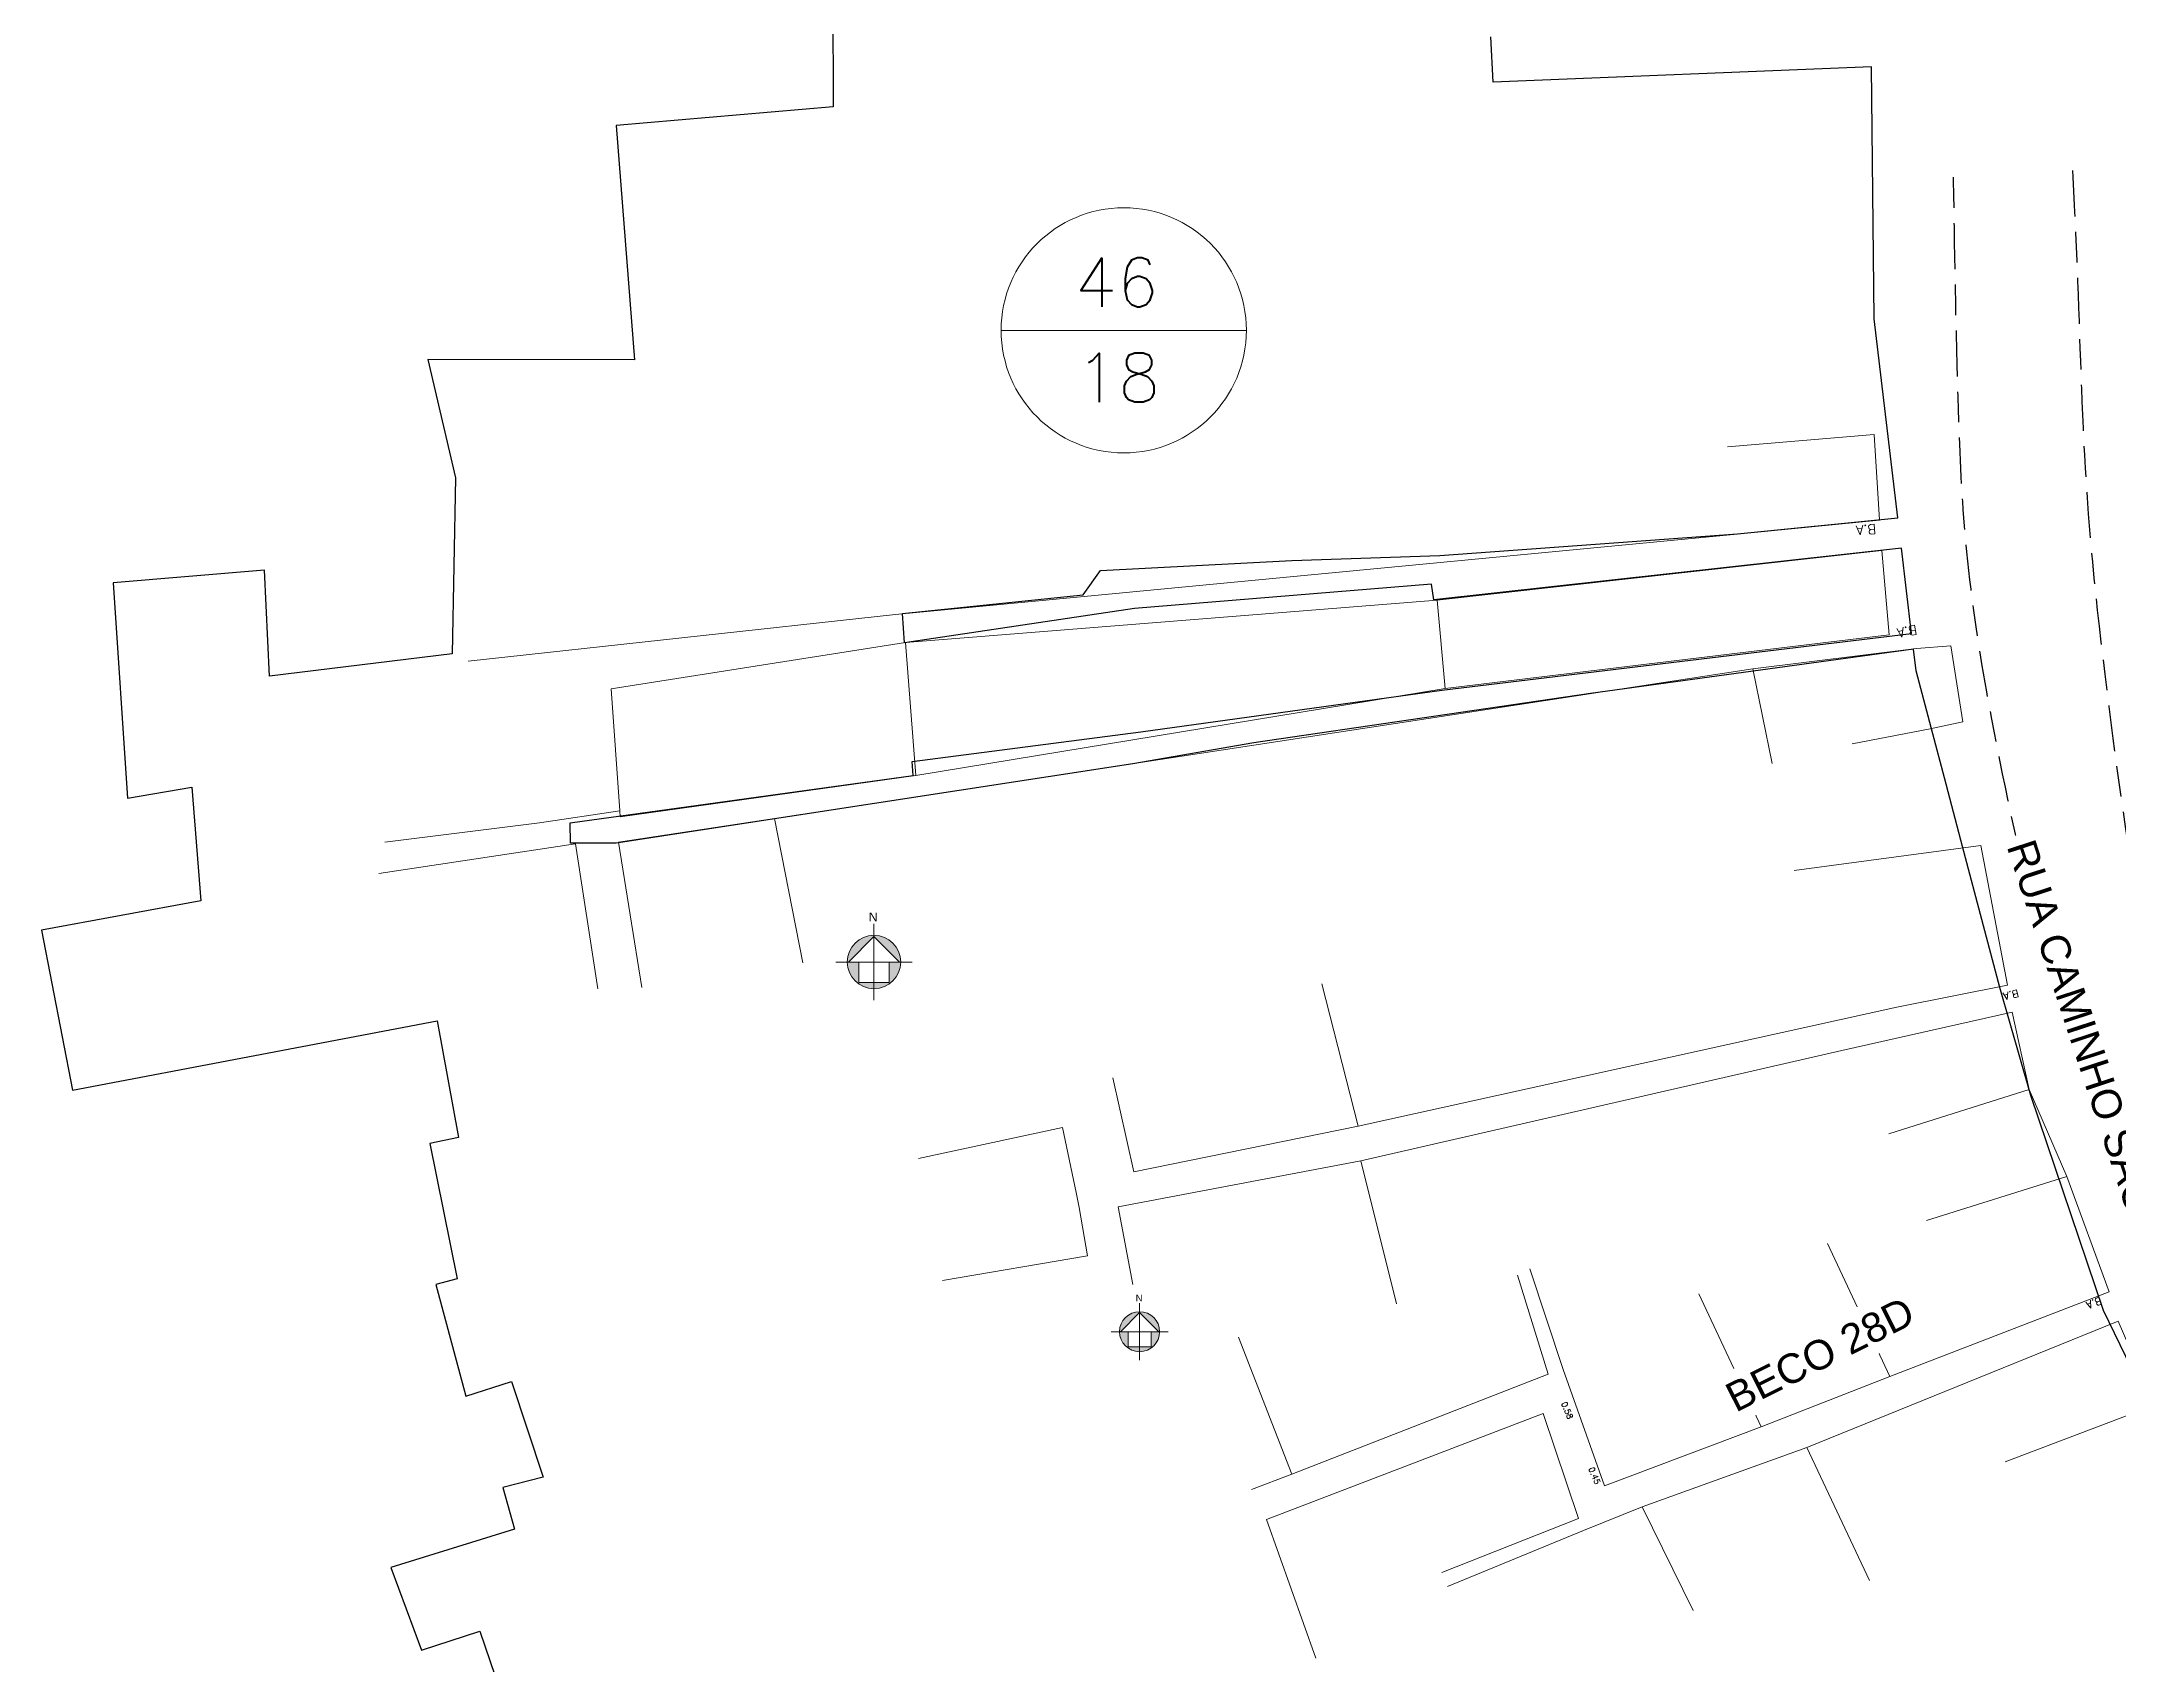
# Model space of a CAD drawing. Header units: metres. Extents: x 359188 to 359409, y 7352322 to 7352892.
# Drawn here: x 359197 to 359281.7, y 7352355.8 to 7352422 of the extents above; entities that cross this region are included whole.
import ezdxf
from ezdxf.enums import TextEntityAlignment as Align

# ---------------------------------------------------------------- set-up
doc = ezdxf.new("R2010")
doc.units = ezdxf.units.M
doc.header["$LTSCALE"] = 2.5
doc.set_wipeout_variables(frame=1)
doc.linetypes.add('AVT-LIN-ESTRADA DE TERRA', pattern=[0.7, 0.3, -0.1, 0.2, -0.1])
doc.layers.get('0').update_dxf_attribs({"color": 255, "lineweight": 13})
doc.layers.add('0-quadras', color=6, linetype='Continuous')
doc.layers.add('ZZ-Carimbo Texto', color=7, linetype='Continuous')
for name, color, linetype, lineweight in [('AVT-LT-URB-CERCAS-ALAMBRADO OU CERCA VIVA-MISTA-MADEIRA-ARAME', 7, 'AVT-LIN-CERCAS TAPUME E ALAMBRADO', 5), ('COTAS', 7, 'Continuous', 9), ('DLT-C3-PRF-TUBULAÇÃO 3D -COLETOR', 2, 'Continuous', 20), ('TEXTO', 7, 'Continuous', 9)]:
    doc.layers.add(name, color=color, linetype=linetype, lineweight=lineweight)
for name, color, linetype, lineweight, true_color in [('AVT-LT-URB-DIVISA TERRENO OU AL PREDIAL', 251, 'Continuous', 13, 0x5c5c5c), ('AVT-LT-VIA-ESTRADA DE TERRA', 8, 'AVT-LIN-ESTRADA DE TERRA', 30, 0x787878), ('AVT-PL-CAR-MARCO NORTE', 8, 'Continuous', 0, 0x828282)]:
    doc.layers.add(name, color=color, linetype=linetype, lineweight=lineweight, true_color=true_color)
doc.styles.add('CARIMBO', font='arial.ttf', dxfattribs={"height": 2})
doc.styles.add('ROMANS', font='romans.shx', dxfattribs={"height": 0.65})
doc.styles.add('SABESP', font='ROMANS.shx')
doc.styles.get("Standard").update_dxf_attribs({"font": 'arial.ttf'})
doc.linetypes.add('AVT-LIN-CERCAS TAPUME E ALAMBRADO', pattern='A,0.9,-0.08,[132,ltypeshp.shx,S=0.08,R=0,X=-0.08,Y=0],-0.08', length=1.06)

# ---------------------------------------------------------------- blocks, each defined once
blk = doc.blocks.new('*U73')
at = {"layer": 'DLT-C3-PRF-TUBULAÇÃO 3D -COLETOR', "color": 2, "linetype": 'AVT-LIN-ESTRADA DE TERRA', "lineweight": 20, "insert": (359259.701, 7352363.278, 0.95), "char_height": 0.2406, "attachment_point": 5, "rotation": 292.81282, "style": 'ROMANS'}
blk.add_mtext('{\\C2;0.45}', dxfattribs=at)
blk = doc.blocks.new('*U74')
at = {"layer": 'DLT-C3-PRF-TUBULAÇÃO 3D -COLETOR', "color": 2, "linetype": 'AVT-LIN-ESTRADA DE TERRA', "lineweight": 20, "insert": (359259.197, 7352366.13, 0.987), "char_height": 0.2406, "attachment_point": 5, "rotation": 292.81282, "style": 'ROMANS'}
blk.add_mtext('{\\C2;0.58}', dxfattribs=at)
blk = doc.blocks.new('AVT-PL-MARCO_NORTE')
at = {"layer": 'AVT-PL-CAR-MARCO NORTE', "linetype": 'Continuous', "ltscale": 0.05}
h = blk.add_hatch(color=2, dxfattribs=at)
h.paths.add_polyline_path([(3.46, 0), (3.63, 0, 0.414214), (0, 3.63), (0, 3.46)])
h.paths.add_polyline_path([(3.63, 0), (2.07, 0), (2.07, -2.77), (0, -2.77), (0, -3.63, 0.414214)])
h.paths.add_polyline_path([(0, -2.77), (-2.07, -2.77), (-2.07, 0), (-3.46, 0), (-3.63, 0, 0.414214), (0, -3.63)])
h.paths.add_polyline_path([(0, 3.46), (0, 3.63, 0.414214), (-3.63, 0), (-3.46, 0)])
at = {"layer": 'AVT-PL-CAR-MARCO NORTE', "color": 1, "linetype": 'Continuous', "ltscale": 0.05}
for p, q in [((0, 5.18), (0, -5.18)), ((5.18, 0), (-5.18, 0))]:
    blk.add_line(p, q, dxfattribs=at)
at = {"layer": 'AVT-PL-CAR-MARCO NORTE', "color": 8, "linetype": 'Continuous', "ltscale": 0.05}
blk.add_lwpolyline([(2.07, -2.77), (-2.07, -2.77), (-2.07, 0), (-3.46, 0), (0, 3.46), (3.46, 0), (2.07, 0)], close=True, dxfattribs=at)
blk.add_circle((0, 0), 3.63, dxfattribs=at)
blk.add_solid([(-3.46, 0), (-3.46, 0), (0, 3.46)], dxfattribs=at)
at = {"layer": 'AVT-PL-CAR-MARCO NORTE', "color": 2, "linetype": 'Continuous', "ltscale": 0.05}
blk.add_text('N', height=1.21, dxfattribs=at).set_placement((-0.71, 5.52))
blk = doc.blocks.new('A$C01db1aad')
at = {"layer": 'AVT-PL-CAR-MARCO NORTE', "ltscale": 2.5, "xscale": 1.5, "yscale": 1.5}
blk.add_blockref('AVT-PL-MARCO_NORTE', (0, 0), dxfattribs=at)
blk = doc.blocks.new('*U146')
at = {"layer": 'DLT-C3-PRF-TUBULAÇÃO 3D -COLETOR', "color": 2, "linetype": 'AVT-LIN-ESTRADA DE TERRA', "lineweight": 20, "insert": (359259.701, 7352363.278, 0.95), "char_height": 0.2406, "attachment_point": 5, "rotation": 292.81282, "style": 'ROMANS'}
blk.add_mtext('{\\C2;0.45}', dxfattribs=at)
blk = doc.blocks.new('*U147')
at = {"layer": 'DLT-C3-PRF-TUBULAÇÃO 3D -COLETOR', "color": 2, "linetype": 'AVT-LIN-ESTRADA DE TERRA', "lineweight": 20, "insert": (359259.197, 7352366.13, 0.987), "char_height": 0.2406, "attachment_point": 5, "rotation": 292.81282, "style": 'ROMANS'}
blk.add_mtext('{\\C2;0.58}', dxfattribs=at)
blk = doc.blocks.new('*U175')
at = {"layer": 'DLT-C3-PRF-TUBULAÇÃO 3D -COLETOR', "color": 2, "linetype": 'AVT-LIN-ESTRADA DE TERRA', "lineweight": 20, "insert": (359259.701, 7352363.278, 0.95), "char_height": 0.2406, "attachment_point": 5, "rotation": 292.81282, "style": 'ROMANS'}
blk.add_mtext('{\\C2;0.45}', dxfattribs=at)
blk = doc.blocks.new('*U176')
at = {"layer": 'DLT-C3-PRF-TUBULAÇÃO 3D -COLETOR', "color": 2, "linetype": 'AVT-LIN-ESTRADA DE TERRA', "lineweight": 20, "insert": (359259.197, 7352366.13, 0.987), "char_height": 0.2406, "attachment_point": 5, "rotation": 292.81282, "style": 'ROMANS'}
blk.add_mtext('{\\C2;0.58}', dxfattribs=at)
blk = doc.blocks.new('*U198')
at = {"layer": 'DLT-C3-PRF-TUBULAÇÃO 3D -COLETOR', "color": 2, "linetype": 'AVT-LIN-ESTRADA DE TERRA', "lineweight": 20, "insert": (359259.701, 7352363.278, 0.95), "char_height": 0.2406, "attachment_point": 5, "rotation": 292.81282, "style": 'ROMANS'}
blk.add_mtext('{\\C2;0.45}', dxfattribs=at)
blk = doc.blocks.new('*U199')
at = {"layer": 'DLT-C3-PRF-TUBULAÇÃO 3D -COLETOR', "color": 2, "linetype": 'AVT-LIN-ESTRADA DE TERRA', "lineweight": 20, "insert": (359259.197, 7352366.13, 0.987), "char_height": 0.2406, "attachment_point": 5, "rotation": 292.81282, "style": 'ROMANS'}
blk.add_mtext('{\\C2;0.58}', dxfattribs=at)

msp = doc.modelspace()

# ---------------------------------------------------------------- linework, layer by layer
at = {"layer": '0-quadras', "color": 5, "lineweight": 30, "ltscale": 0.3}
msp.add_lwpolyline([(359229.247, 7352423.661), (359229.26, 7352419.368), (359220.419, 7352418.611), (359221.157, 7352409.048), (359212.728, 7352409.069), (359213.865, 7352404.244), (359213.729, 7352397.064), (359206.273, 7352396.145), (359206.069, 7352400.466), (359199.907, 7352399.956), (359200.486, 7352391.177), (359203.107, 7352391.619), (359203.482, 7352386.991), (359196.98, 7352385.792), (359198.241, 7352379.261), (359213.117, 7352382.085), (359213.979, 7352377.333), (359212.817, 7352377.09), (359213.936, 7352371.565), (359213.059, 7352371.336), (359214.282, 7352366.788), (359216.143, 7352367.385), (359217.444, 7352363.482), (359215.791, 7352363.053), (359216.27, 7352361.356), (359211.22, 7352359.79), (359212.482, 7352356.418), (359214.855, 7352357.201), (359216.531, 7352352.284)], dxfattribs=at)
at = {"layer": 'AVT-LT-URB-CERCAS-ALAMBRADO OU CERCA VIVA-MISTA-MADEIRA-ARAME', "ltscale": 2.5}
for points, elevation in [([(359214.384, 7352396.764), (359231.814, 7352398.669)], 1.584), ([(359214.384, 7352396.764), (359231.814, 7352398.669)], 1.584), ([(359214.384, 7352396.764), (359231.814, 7352398.669)], 1.584), ([(359214.384, 7352396.764), (359231.814, 7352398.669)], 1.584), ([(359220.566, 7352390.652), (359217.295, 7352390.16), (359210.975, 7352389.376)], 1.536), ([(359220.566, 7352390.652), (359217.295, 7352390.16), (359210.975, 7352389.376)], 1.536), ([(359220.566, 7352390.652), (359217.295, 7352390.16), (359210.975, 7352389.376)], 1.536), ([(359220.566, 7352390.652), (359217.295, 7352390.16), (359210.975, 7352389.376)], 1.536)]:
    msp.add_lwpolyline(points, dxfattribs=dict(at, elevation=elevation))
at = {"layer": 'AVT-LT-URB-DIVISA TERRENO OU AL PREDIAL', "ltscale": 2.5}
for points, elevation in [([(359231.814, 7352398.669), (359266.427, 7352401.961), (359271.935, 7352402.513), (359271.717, 7352406.003), (359265.737, 7352405.506)], 1.692), ([(359231.814, 7352398.669), (359266.427, 7352401.961), (359271.935, 7352402.513), (359271.717, 7352406.003), (359265.737, 7352405.506)], 1.692), ([(359231.814, 7352398.669), (359266.427, 7352401.961), (359271.935, 7352402.513), (359271.717, 7352406.003), (359265.737, 7352405.506)], 1.692), ([(359253.903, 7352399.25), (359232.221, 7352397.517), (359220.209, 7352395.63), (359220.566, 7352390.652)], 1.806), ([(359253.903, 7352399.25), (359232.221, 7352397.517), (359220.209, 7352395.63), (359220.566, 7352390.652)], 1.806), ([(359253.903, 7352399.25), (359232.221, 7352397.517), (359220.209, 7352395.63), (359220.566, 7352390.652)], 1.806), ([(359270.826, 7352393.39), (359274.01, 7352394), (359275.345, 7352394.283), (359274.846, 7352397.389), (359273.454, 7352397.274), (359266.777, 7352396.441), (359226.867, 7352390.346), (359220.508, 7352389.371), (359221.468, 7352383.448)], 1.928), ([(359270.826, 7352393.39), (359274.01, 7352394), (359275.345, 7352394.283), (359274.846, 7352397.389), (359273.454, 7352397.274), (359266.777, 7352396.441), (359226.867, 7352390.346), (359220.508, 7352389.371), (359221.468, 7352383.448)], 1.928), ([(359270.826, 7352393.39), (359274.01, 7352394), (359275.345, 7352394.283), (359274.846, 7352397.389), (359273.454, 7352397.274), (359266.777, 7352396.441), (359226.867, 7352390.346), (359220.508, 7352389.371), (359221.468, 7352383.448)], 1.928), ([(359232.221, 7352397.517), (359232.634, 7352392.098)], 1.687), ([(359232.221, 7352397.517), (359232.634, 7352392.098)], 1.687), ([(359232.221, 7352397.517), (359232.634, 7352392.098)], 1.687), ([(359266.777, 7352396.441), (359267.567, 7352392.59)], 1.834), ([(359266.777, 7352396.441), (359267.567, 7352392.59)], 1.834), ([(359266.777, 7352396.441), (359267.567, 7352392.59)], 1.834), ([(359226.867, 7352390.346), (359228.026, 7352384.459)], 1.567), ([(359226.867, 7352390.346), (359228.026, 7352384.459)], 1.567), ([(359226.867, 7352390.346), (359228.026, 7352384.459)], 1.567), ([(359250.68, 7352377.791), (359249.2, 7352383.606)], 1.589), ([(359250.68, 7352377.791), (359249.2, 7352383.606)], 1.589), ([(359250.68, 7352377.791), (359249.2, 7352383.606)], 1.589), ([(359278.047, 7352379.287), (359272.323, 7352377.487)], 1.75), ([(359278.047, 7352379.287), (359272.323, 7352377.487)], 1.75), ([(359278.047, 7352379.287), (359272.323, 7352377.487)], 1.75), ([(359239.179, 7352375.095), (359238.613, 7352377.735), (359232.746, 7352376.478)], 1.571), ([(359239.179, 7352375.095), (359238.613, 7352377.735), (359232.746, 7352376.478)], 1.571), ([(359239.179, 7352375.095), (359238.613, 7352377.735), (359232.746, 7352376.478)], 1.571), ([(359279.578, 7352375.741), (359281.304, 7352371.042), (359272.365, 7352367.579), (359267.12, 7352365.527), (359260.72, 7352363.131), (359259.032, 7352367.866), (359257.679, 7352371.974)], 1.75), ([(359279.578, 7352375.741), (359281.304, 7352371.042), (359272.365, 7352367.579), (359267.12, 7352365.527), (359260.72, 7352363.131), (359259.032, 7352367.866), (359257.679, 7352371.974)], 1.75), ([(359279.578, 7352375.741), (359281.304, 7352371.042), (359272.365, 7352367.579), (359267.12, 7352365.527), (359260.72, 7352363.131), (359259.032, 7352367.866), (359257.679, 7352371.974)], 1.75), ([(359279.578, 7352375.741), (359273.854, 7352373.942)], 1.75), ([(359279.578, 7352375.741), (359273.854, 7352373.942)], 1.75), ([(359279.578, 7352375.741), (359273.854, 7352373.942)], 1.75), ([(359239.179, 7352375.095), (359239.299, 7352374.479), (359239.634, 7352372.508), (359233.719, 7352371.504)], 1.564), ([(359239.179, 7352375.095), (359239.299, 7352374.479), (359239.634, 7352372.508), (359233.719, 7352371.504)], 1.564), ([(359239.179, 7352375.095), (359239.299, 7352374.479), (359239.634, 7352372.508), (359233.719, 7352371.504)], 1.564), ([(359269.815, 7352373.01), (359272.365, 7352367.579)], 1.758), ([(359269.815, 7352373.01), (359272.365, 7352367.579)], 1.758), ([(359269.815, 7352373.01), (359272.365, 7352367.579)], 1.758), ([(359264.569, 7352370.958), (359267.12, 7352365.527)], 1.641), ([(359264.569, 7352370.958), (359267.12, 7352365.527)], 1.641), ([(359264.569, 7352370.958), (359267.12, 7352365.527)], 1.641), ([(359268.982, 7352364.691), (359271.533, 7352359.26)], 1.645), ([(359268.982, 7352364.691), (359271.533, 7352359.26)], 1.645), ([(359268.982, 7352364.691), (359271.533, 7352359.26)], 1.645)]:
    msp.add_lwpolyline(points, dxfattribs=dict(at, elevation=elevation))
for points in [[(359253.903, 7352399.25), (359272.04, 7352401.268), (359272.329, 7352397.829), (359254.232, 7352395.65), (359232.634, 7352392.098), (359220.584, 7352390.409), (359220.566, 7352390.652)], [(359253.903, 7352399.25), (359272.04, 7352401.268), (359272.329, 7352397.829), (359254.232, 7352395.65), (359232.634, 7352392.098), (359220.584, 7352390.409), (359220.566, 7352390.652)], [(359253.903, 7352399.25), (359272.04, 7352401.268), (359272.329, 7352397.829), (359254.232, 7352395.65), (359232.634, 7352392.098), (359220.584, 7352390.409), (359220.566, 7352390.652)], [(359253.903, 7352399.25), (359254.232, 7352395.65)], [(359253.903, 7352399.25), (359254.232, 7352395.65)], [(359253.903, 7352399.25), (359254.232, 7352395.65)], [(359219.667, 7352383.39), (359218.754, 7352389.312), (359210.732, 7352388.104)], [(359219.667, 7352383.39), (359218.754, 7352389.312), (359210.732, 7352388.104)], [(359219.667, 7352383.39), (359218.754, 7352389.312), (359210.732, 7352388.104)], [(359268.462, 7352388.227), (359276.076, 7352389.236), (359277.166, 7352383.547), (359272.644, 7352382.647), (359250.68, 7352377.791), (359241.522, 7352375.931), (359240.677, 7352379.772)], [(359268.462, 7352388.227), (359276.076, 7352389.236), (359277.166, 7352383.547), (359272.644, 7352382.647), (359250.68, 7352377.791), (359241.522, 7352375.931), (359240.677, 7352379.772)], [(359268.462, 7352388.227), (359276.076, 7352389.236), (359277.166, 7352383.547), (359272.644, 7352382.647), (359250.68, 7352377.791), (359241.522, 7352375.931), (359240.677, 7352379.772)], [(359279.578, 7352375.741), (359278.047, 7352379.287), (359277.356, 7352382.438), (359270.403, 7352380.876), (359250.785, 7352376.374), (359240.894, 7352374.504), (359241.486, 7352371.336)], [(359279.578, 7352375.741), (359278.047, 7352379.287), (359277.356, 7352382.438), (359270.403, 7352380.876), (359250.785, 7352376.374), (359240.894, 7352374.504), (359241.486, 7352371.336)], [(359279.578, 7352375.741), (359278.047, 7352379.287), (359277.356, 7352382.438), (359270.403, 7352380.876), (359250.785, 7352376.374), (359240.894, 7352374.504), (359241.486, 7352371.336)], [(359250.785, 7352376.374), (359252.241, 7352370.553)], [(359250.785, 7352376.374), (359252.241, 7352370.553)], [(359250.785, 7352376.374), (359252.241, 7352370.553)], [(359257.176, 7352371.711), (359258.423, 7352367.676), (359247.974, 7352363.603), (359246.334, 7352362.973)], [(359257.176, 7352371.711), (359258.423, 7352367.676), (359247.974, 7352363.603), (359246.334, 7352362.973)], [(359257.176, 7352371.711), (359258.423, 7352367.676), (359247.974, 7352363.603), (359246.334, 7352362.973)], [(359277.064, 7352364.108), (359283.151, 7352366.416), (359281.679, 7352369.836), (359268.982, 7352364.691), (359262.258, 7352362.266)], [(359277.064, 7352364.108), (359283.151, 7352366.416), (359281.679, 7352369.836), (359268.982, 7352364.691), (359262.258, 7352362.266)], [(359277.064, 7352364.108), (359283.151, 7352366.416), (359281.679, 7352369.836), (359268.982, 7352364.691), (359262.258, 7352362.266)], [(359247.974, 7352363.603), (359245.795, 7352369.193)], [(359247.974, 7352363.603), (359245.795, 7352369.193)], [(359247.974, 7352363.603), (359245.795, 7352369.193)], [(359254.086, 7352359.585), (359259.659, 7352361.796), (359258.223, 7352366.072), (359246.941, 7352361.75)], [(359254.086, 7352359.585), (359259.659, 7352361.796), (359258.223, 7352366.072), (359246.941, 7352361.75)], [(359254.086, 7352359.585), (359259.659, 7352361.796), (359258.223, 7352366.072), (359246.941, 7352361.75)], [(359246.941, 7352361.75), (359248.948, 7352356.096)], [(359246.941, 7352361.75), (359248.948, 7352356.096)], [(359246.941, 7352361.75), (359248.948, 7352356.096)], [(359264.335, 7352358.043), (359262.258, 7352362.266), (359259.868, 7352361.302), (359254.321, 7352359.015)], [(359264.335, 7352358.043), (359262.258, 7352362.266), (359259.868, 7352361.302), (359254.321, 7352359.015)], [(359264.335, 7352358.043), (359262.258, 7352362.266), (359259.868, 7352361.302), (359254.321, 7352359.015)]]:
    msp.add_lwpolyline(points, dxfattribs=at)
at = {"layer": 'AVT-LT-VIA-ESTRADA DE TERRA', "ltscale": 2.5}
for points, knots in [([(359286.023, 7352361.738), (359285.21, 7352363.916), (359283.167, 7352369.388), (359280.529, 7352377.692), (359278.104, 7352386.779), (359276.405, 7352394.537), (359275.388, 7352401.333), (359275.081, 7352408.523), (359275.005, 7352413.661), (359274.955, 7352417.008)], [0, 0, 0, 0, 6.973267, 17.522085, 26.122476, 35.181025, 41.336948, 46.70778, 56.753171, 56.753171, 56.753171, 56.753171]), ([(359286.023, 7352361.738), (359285.21, 7352363.916), (359283.167, 7352369.388), (359280.529, 7352377.692), (359278.104, 7352386.779), (359276.405, 7352394.537), (359275.388, 7352401.333), (359275.081, 7352408.523), (359275.005, 7352413.661), (359274.955, 7352417.008)], [0, 0, 0, 0, 6.973267, 17.522085, 26.122476, 35.181025, 41.336948, 46.70778, 56.753171, 56.753171, 56.753171, 56.753171]), ([(359286.023, 7352361.738), (359285.21, 7352363.916), (359283.167, 7352369.388), (359280.529, 7352377.692), (359278.104, 7352386.779), (359276.405, 7352394.537), (359275.388, 7352401.333), (359275.081, 7352408.523), (359275.005, 7352413.661), (359274.955, 7352417.008)], [0, 0, 0, 0, 6.973267, 17.522085, 26.122476, 35.181025, 41.336948, 46.70778, 56.753171, 56.753171, 56.753171, 56.753171]), ([(359290.781, 7352364.072), (359289.451, 7352367.091), (359287.11, 7352372.408), (359283.109, 7352382.017), (359281.555, 7352392.574), (359280.258, 7352403.471), (359280.099, 7352411.416), (359279.869, 7352415.837), (359279.79, 7352417.35)], [0, 0, 0, 0, 9.905652, 17.44075, 31.12316, 41.652963, 50.389206, 54.93495, 54.93495, 54.93495, 54.93495]), ([(359290.781, 7352364.072), (359289.451, 7352367.091), (359287.11, 7352372.408), (359283.109, 7352382.017), (359281.555, 7352392.574), (359280.258, 7352403.471), (359280.099, 7352411.416), (359279.869, 7352415.837), (359279.79, 7352417.35)], [0, 0, 0, 0, 9.905652, 17.44075, 31.12316, 41.652963, 50.389206, 54.93495, 54.93495, 54.93495, 54.93495]), ([(359290.781, 7352364.072), (359289.451, 7352367.091), (359287.11, 7352372.408), (359283.109, 7352382.017), (359281.555, 7352392.574), (359280.258, 7352403.471), (359280.099, 7352411.416), (359279.869, 7352415.837), (359279.79, 7352417.35)], [0, 0, 0, 0, 9.905652, 17.44075, 31.12316, 41.652963, 50.389206, 54.93495, 54.93495, 54.93495, 54.93495])]:
    msp.add_open_spline(points, degree=3, knots=knots, dxfattribs=at)
at = {"layer": 'COTAS', "ltscale": 4}
msp.add_line((359236.117, 7352410.247), (359246.117, 7352410.247), dxfattribs=at)
at = {"layer": 'COTAS'}
msp.add_circle((359241.117, 7352410.255), 5, dxfattribs=at)

# ---------------------------------------------------------------- block references
at = {"ltscale": 2.5}
for p, xscale, yscale, zscale in [((359230.93, 7352384.489), 0.2, 0.2, 0.2), ((359230.93, 7352384.489), 0.2, 0.2, 0.2), ((359230.93, 7352384.489), 0.2, 0.2, 0.2), ((359230.93, 7352384.489), 0.2, 0.2, 0.2), ((359241.763, 7352369.411), 0.15, 0.15, 0.15), ((359241.763, 7352369.411), 0.15, 0.15, 0.15), ((359241.763, 7352369.411), 0.15, 0.15, 0.15), ((359241.763, 7352369.411), 0.15, 0.15, 0.15)]:
    msp.add_blockref('A$C01db1aad', p, dxfattribs=dict(at, xscale=xscale, yscale=yscale, zscale=zscale))
at = {"layer": 'AVT-LT-VIA-ESTRADA DE TERRA', "color": 8, "linetype": 'AVT-LIN-ESTRADA DE TERRA', "lineweight": 30, "true_color": 0x787878}
for name, p in [('*U74', (0.008, 0.071)), ('*U147', (0.008, 0.071)), ('*U176', (0.008, 0.071)), ('*U199', (0.008, 0.071)), ('*U73', (0.616, 0.261)), ('*U146', (0.616, 0.261)), ('*U175', (0.616, 0.261)), ('*U198', (0.616, 0.261))]:
    msp.add_blockref(name, p, dxfattribs=at)

# ---------------------------------------------------------------- texts
at = {"layer": 'DLT-C3-PRF-TUBULAÇÃO 3D -COLETOR', "color": 2, "linetype": 'AVT-LIN-ESTRADA DE TERRA', "lineweight": 20, "attachment_point": 5, "style": 'ROMANS'}
for insert, char_height, rotation in [((359271.4, 7352402.122, 1.536), 0.3891, 184.60643), ((359271.4, 7352402.122, 1.536), 0.3891, 184.60643), ((359271.4, 7352402.122, 1.536), 0.3891, 184.60643), ((359271.4, 7352402.122, 1.536), 0.3891, 184.60643), ((359273.067, 7352397.975, 1.536), 0.3891, 190.96592), ((359273.067, 7352397.975, 1.536), 0.3891, 190.96592), ((359273.067, 7352397.975, 1.536), 0.3891, 190.96592), ((359273.067, 7352397.975, 1.536), 0.3891, 190.96592), ((359277.304, 7352383.152, 1.536), 0.3, 192.59115), ((359277.304, 7352383.152, 1.536), 0.3, 192.59115), ((359277.304, 7352383.152, 1.536), 0.3, 192.59115), ((359280.696, 7352370.585, 1.536), 0.3, 200.77584), ((359280.696, 7352370.585, 1.536), 0.3, 200.77584), ((359280.696, 7352370.585, 1.536), 0.3, 200.77584)]:
    msp.add_mtext('B.A', dxfattribs=dict(at, insert=insert, char_height=char_height, rotation=rotation))
at = {"layer": 'TEXTO', "style": 'SABESP'}
for s, p in [('46', (359240.827, 7352411.214)), ('46', (359240.827, 7352411.214)), ('18', (359240.886, 7352407.326)), ('18', (359240.886, 7352407.326))]:
    msp.add_text(s, height=2, dxfattribs=at).set_placement(p, align=Align.CENTER)

# ---------------------------------------------------------------- next in the draw order: wipeouts: each hides what was drawn before it
at = {"linetype": 'Continuous', "ltscale": 4}
msp.add_wipeout([(359276.608, 7352389.353), (359284.143, 7352366.439), (359286.35, 7352367.164), (359278.814, 7352390.079)], dxfattribs=at).dxf.layer = 'ZZ-Carimbo Texto'

# ---------------------------------------------------------------- next in the draw order: wipeouts: each hides what was drawn before it
msp.add_wipeout([(359276.608, 7352389.353), (359284.143, 7352366.439), (359286.35, 7352367.164), (359278.814, 7352390.079)], dxfattribs=at).dxf.layer = 'ZZ-Carimbo Texto'

# ---------------------------------------------------------------- next in the draw order: linework, layer by layer
at = {"layer": '0-quadras', "color": 5, "lineweight": 30, "ltscale": 0.3}
msp.add_lwpolyline([(359283.118, 7352366.08), (359281.07, 7352370.279), (359278.108, 7352379.045), (359276.847, 7352383.452), (359275.325, 7352389.205), (359274.587, 7352391.995), (359274.112, 7352393.792), (359273.43, 7352396.369), (359273.325, 7352397.252), (359260.149, 7352395.439), (359246.422, 7352393.434), (359241.487, 7352392.572), (359220.409, 7352389.33), (359218.556, 7352389.33), (359218.546, 7352390.164), (359232.526, 7352392.098), (359232.49, 7352392.661), (359241.816, 7352393.872), (359254.093, 7352395.576), (359273.249, 7352397.895), (359272.836, 7352401.362), (359253.764, 7352399.26), (359253.662, 7352399.894), (359241.556, 7352398.907), (359232.18, 7352397.501), (359232.089, 7352398.703), (359239.46, 7352399.464), (359240.168, 7352400.456), (359247.969, 7352400.869), (359254.011, 7352401.065), (359266.15, 7352401.951), (359272.688, 7352402.601), (359271.72, 7352410.729), (359271.617, 7352421.006), (359256.181, 7352420.369), (359256.089, 7352422.227)], dxfattribs=at)

# ---------------------------------------------------------------- next in the draw order: texts
at = {"layer": 'DLT-C3-PRF-TUBULAÇÃO 3D -COLETOR', "color": 2, "linetype": 'AVT-LIN-ESTRADA DE TERRA', "lineweight": 20, "char_height": 0.3, "attachment_point": 5, "style": 'ROMANS'}
for insert, rotation in [((359277.304, 7352383.152, 1.536), 192.59115), ((359280.696, 7352370.585, 1.536), 200.77584)]:
    msp.add_mtext('B.A', dxfattribs=dict(at, insert=insert, rotation=rotation))
at = {"layer": 'ZZ-Carimbo Texto', "linetype": 'Continuous', "ltscale": 4, "style": 'CARIMBO'}
msp.add_text('RUA CAMINHO SÃO MANOEL', height=1.2, rotation=288.20305, dxfattribs=at).set_placement((359281.352, 7352378.255), align=Align.MIDDLE_CENTER)

# ---------------------------------------------------------------- next in the draw order: wipeouts: each hides what was drawn before it
at = {"linetype": 'Continuous', "ltscale": 4}
msp.add_wipeout([(359266.004, 7352365.571), (359273.979, 7352369.567), (359273.046, 7352371.428), (359265.072, 7352367.432)], dxfattribs=at).dxf.layer = 'ZZ-Carimbo Texto'

# ---------------------------------------------------------------- next in the draw order: wipeouts: each hides what was drawn before it
msp.add_wipeout([(359266.004, 7352365.571), (359273.979, 7352369.567), (359273.046, 7352371.428), (359265.072, 7352367.432)], dxfattribs=at).dxf.layer = 'ZZ-Carimbo Texto'

# ---------------------------------------------------------------- next in the draw order: texts
at = {"layer": 'ZZ-Carimbo Texto', "linetype": 'Continuous', "ltscale": 4, "style": 'CARIMBO'}
msp.add_text('BECO 28D', height=1.2, rotation=26.61632, dxfattribs=at).set_placement((359269.51, 7352368.491), align=Align.MIDDLE_CENTER)

doc.saveas('drawing.dxf')
